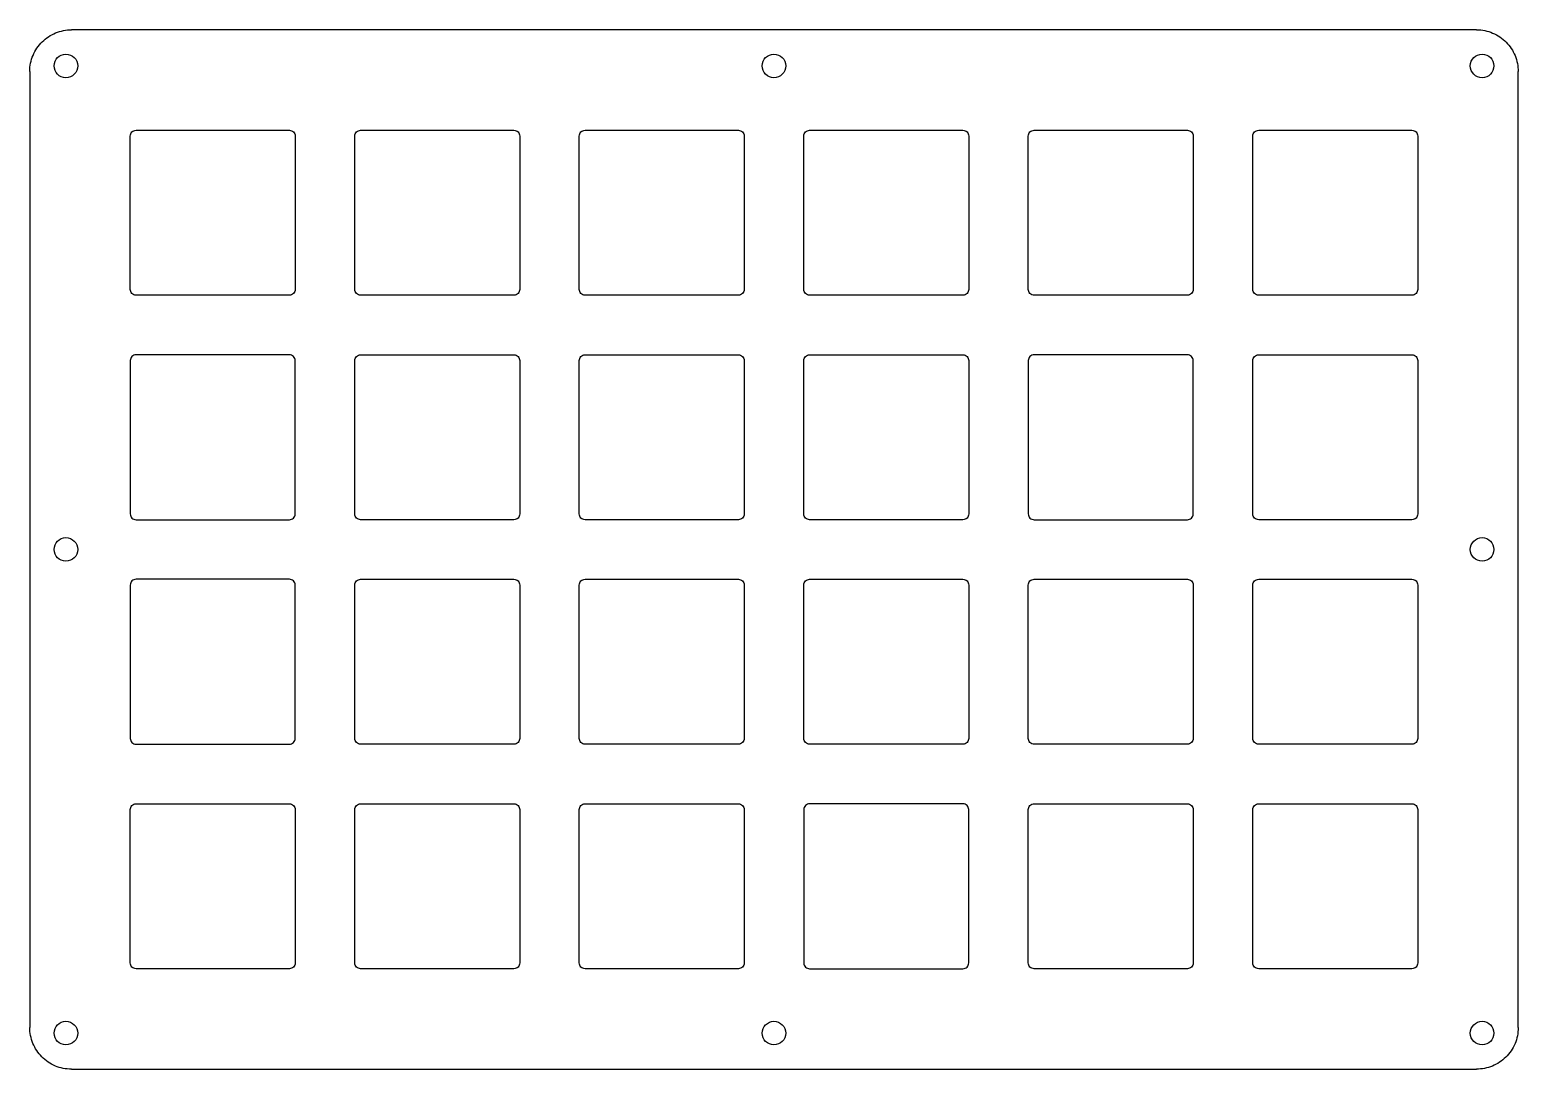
# Model space of a CAD drawing. Header units: millimetres. Extents: x -79 to 47, y -6 to 82.
import ezdxf

# ---------------------------------------------------------------- set-up
doc = ezdxf.new("R2010")
doc.units = ezdxf.units.MM
doc.layers.get('0').update_dxf_attribs({"linetype": 'CONTINUOUS'})

msp = doc.modelspace()

# ---------------------------------------------------------------- linework, layer by layer
for p, q in [((43.63, 82.32), (-75.6, 82.32)), ((-79.14, 78.78), (-79.14, -2.35)), ((47.16, -2.35), (47.16, 78.78)), ((-75.6, -5.88), (43.63, -5.88))]:
    msp.add_line(p, q)
for points in [[(-56.61, 60.29, -0.414214), (-57.11, 59.79), (-70.11, 59.79, -0.414214), (-70.61, 60.29), (-70.61, 73.29, -0.414214), (-70.11, 73.79), (-57.11, 73.79, -0.414214), (-56.61, 73.29)], [(-37.56, 60.29, -0.414214), (-38.06, 59.79), (-51.06, 59.79, -0.414214), (-51.56, 60.29), (-51.56, 73.29, -0.414214), (-51.06, 73.79), (-38.06, 73.79, -0.414214), (-37.56, 73.29)], [(-18.51, 60.29, -0.414214), (-19.01, 59.79), (-32.01, 59.79, -0.414214), (-32.51, 60.29), (-32.51, 73.29, -0.414214), (-32.01, 73.79), (-19.01, 73.79, -0.414214), (-18.51, 73.29)], [(0.54, 60.29, -0.414214), (0.04, 59.79), (-12.96, 59.79, -0.414214), (-13.46, 60.29), (-13.46, 73.29, -0.414214), (-12.96, 73.79), (0.04, 73.79, -0.414214), (0.54, 73.29)], [(19.59, 60.29, -0.414214), (19.09, 59.79), (6.09, 59.79, -0.414214), (5.59, 60.29), (5.59, 73.29, -0.414214), (6.09, 73.79), (19.09, 73.79, -0.414214), (19.59, 73.29)], [(38.64, 60.29, -0.414214), (38.14, 59.79), (25.14, 59.79, -0.414214), (24.64, 60.29), (24.64, 73.29, -0.414214), (25.14, 73.79), (38.14, 73.79, -0.414214), (38.64, 73.29)], [(-56.61, 41.24), (-56.61, 54.24, 0.414214), (-57.11, 54.74), (-70.11, 54.74, 0.414214), (-70.61, 54.24), (-70.61, 41.24, 0.414214), (-70.11, 40.74), (-57.11, 40.74, 0.414214)], [(-37.56, 41.24, -0.414214), (-38.06, 40.74), (-51.06, 40.74, -0.414214), (-51.56, 41.24), (-51.56, 54.24, -0.414214), (-51.06, 54.74), (-38.06, 54.74, -0.414214), (-37.56, 54.24)], [(-18.51, 41.24, -0.414214), (-19.01, 40.74), (-32.01, 40.74, -0.414214), (-32.51, 41.24), (-32.51, 54.24, -0.414214), (-32.01, 54.74), (-19.01, 54.74, -0.414214), (-18.51, 54.24)], [(0.54, 41.24, -0.414214), (0.04, 40.74), (-12.96, 40.74, -0.414214), (-13.46, 41.24), (-13.46, 54.24, -0.414214), (-12.96, 54.74), (0.04, 54.74, -0.414214), (0.54, 54.24)], [(19.59, 41.24), (19.59, 54.24, 0.414214), (19.09, 54.74), (6.09, 54.74, 0.414214), (5.59, 54.24), (5.59, 41.24, 0.414214), (6.09, 40.74), (19.09, 40.74, 0.414214)], [(25.14, 40.74, -0.414214), (24.64, 41.24), (24.64, 54.24, -0.414214), (25.14, 54.74), (38.14, 54.74, -0.414214), (38.64, 54.24), (38.64, 41.24, -0.414214), (38.14, 40.74)], [(-56.61, 22.19), (-56.61, 35.19, 0.414214), (-57.11, 35.69), (-70.11, 35.69, 0.414214), (-70.61, 35.19), (-70.61, 22.19, 0.414214), (-70.11, 21.69), (-57.11, 21.69, 0.414214)], [(-51.06, 21.69, -0.414214), (-51.56, 22.19), (-51.56, 35.19, -0.414214), (-51.06, 35.69), (-38.06, 35.69, -0.414214), (-37.56, 35.19), (-37.56, 22.19, -0.414214), (-38.06, 21.69)], [(-18.51, 22.19, -0.414214), (-19.01, 21.69), (-32.01, 21.69, -0.414214), (-32.51, 22.19), (-32.51, 35.19, -0.414214), (-32.01, 35.69), (-19.01, 35.69, -0.414214), (-18.51, 35.19)], [(0.54, 22.19, -0.414214), (0.04, 21.69), (-12.96, 21.69, -0.414214), (-13.46, 22.19), (-13.46, 35.19, -0.414214), (-12.96, 35.69), (0.04, 35.69, -0.414214), (0.54, 35.19)], [(6.09, 21.69, -0.414214), (5.59, 22.19), (5.59, 35.19, -0.414214), (6.09, 35.69), (19.09, 35.69, -0.414214), (19.59, 35.19), (19.59, 22.19, -0.414214), (19.09, 21.69)], [(38.64, 22.19, -0.414214), (38.14, 21.69), (25.14, 21.69, -0.414214), (24.64, 22.19), (24.64, 35.19, -0.414214), (25.14, 35.69), (38.14, 35.69, -0.414214), (38.64, 35.19)], [(-56.61, 3.14, -0.414214), (-57.11, 2.64), (-70.11, 2.64, -0.414214), (-70.61, 3.14), (-70.61, 16.14, -0.414214), (-70.11, 16.64), (-57.11, 16.64, -0.414214), (-56.61, 16.14)], [(-37.56, 3.14, -0.414214), (-38.06, 2.64), (-51.06, 2.64, -0.414214), (-51.56, 3.14), (-51.56, 16.14, -0.414214), (-51.06, 16.64), (-38.06, 16.64, -0.414214), (-37.56, 16.14)], [(-18.51, 3.14, -0.414214), (-19.01, 2.64), (-32.01, 2.64, -0.414214), (-32.51, 3.14), (-32.51, 16.14, -0.414214), (-32.01, 16.64), (-19.01, 16.64, -0.414214), (-18.51, 16.14)], [(0.54, 3.14), (0.54, 16.14, 0.414214), (0.04, 16.64), (-12.96, 16.64, 0.414214), (-13.46, 16.14), (-13.46, 3.14, 0.414214), (-12.96, 2.64), (0.04, 2.64, 0.414214)], [(19.59, 3.14, -0.414214), (19.09, 2.64), (6.09, 2.64, -0.414214), (5.59, 3.14), (5.59, 16.14, -0.414214), (6.09, 16.64), (19.09, 16.64, -0.414214), (19.59, 16.14)], [(38.64, 3.14, -0.414214), (38.14, 2.64), (25.14, 2.64, -0.414214), (24.64, 3.14), (24.64, 16.14, -0.414214), (25.14, 16.64), (38.14, 16.64, -0.414214), (38.64, 16.14)]]:
    msp.add_lwpolyline(points, format="xyb", close=True)
for centre in [(-76.07, 79.25), (-15.99, 79.25), (44.1, 79.25), (-76.07, 38.22), (44.1, 38.22), (-76.07, -2.82), (-15.99, -2.82), (44.1, -2.82)]:
    msp.add_circle(centre, 1)
for points in [[(-79.14, 78.78), (-79.14, 79.25), (-79.04, 79.71), (-78.68, 80.58), (-78.41, 80.97), (-77.75, 81.62), (-77.37, 81.87), (-76.52, 82.22), (-76.06, 82.32), (-75.6, 82.32)], [(43.63, 82.32), (44.1, 82.32), (44.56, 82.22), (45.43, 81.86), (45.82, 81.59), (46.47, 80.93), (46.72, 80.55), (47.07, 79.7), (47.16, 79.24), (47.16, 78.78)], [(-75.6, -5.88), (-76.07, -5.88), (-76.53, -5.79), (-77.4, -5.43), (-77.79, -5.16), (-78.44, -4.5), (-78.69, -4.12), (-79.04, -3.27), (-79.14, -2.81), (-79.14, -2.35)], [(47.16, -2.35), (47.16, -2.82), (47.07, -3.28), (46.71, -4.15), (46.44, -4.54), (45.78, -5.19), (45.4, -5.44), (44.55, -5.79), (44.09, -5.88), (43.63, -5.88)]]:
    msp.add_open_spline(points, degree=3, knots=[0, 0, 0, 0, 0.140049, 0.140049, 0.2818018, 0.2818018, 0.4180804, 0.4180804, 0.5571395, 0.5571395, 0.5571395, 0.5571395])

doc.saveas('drawing.dxf')
